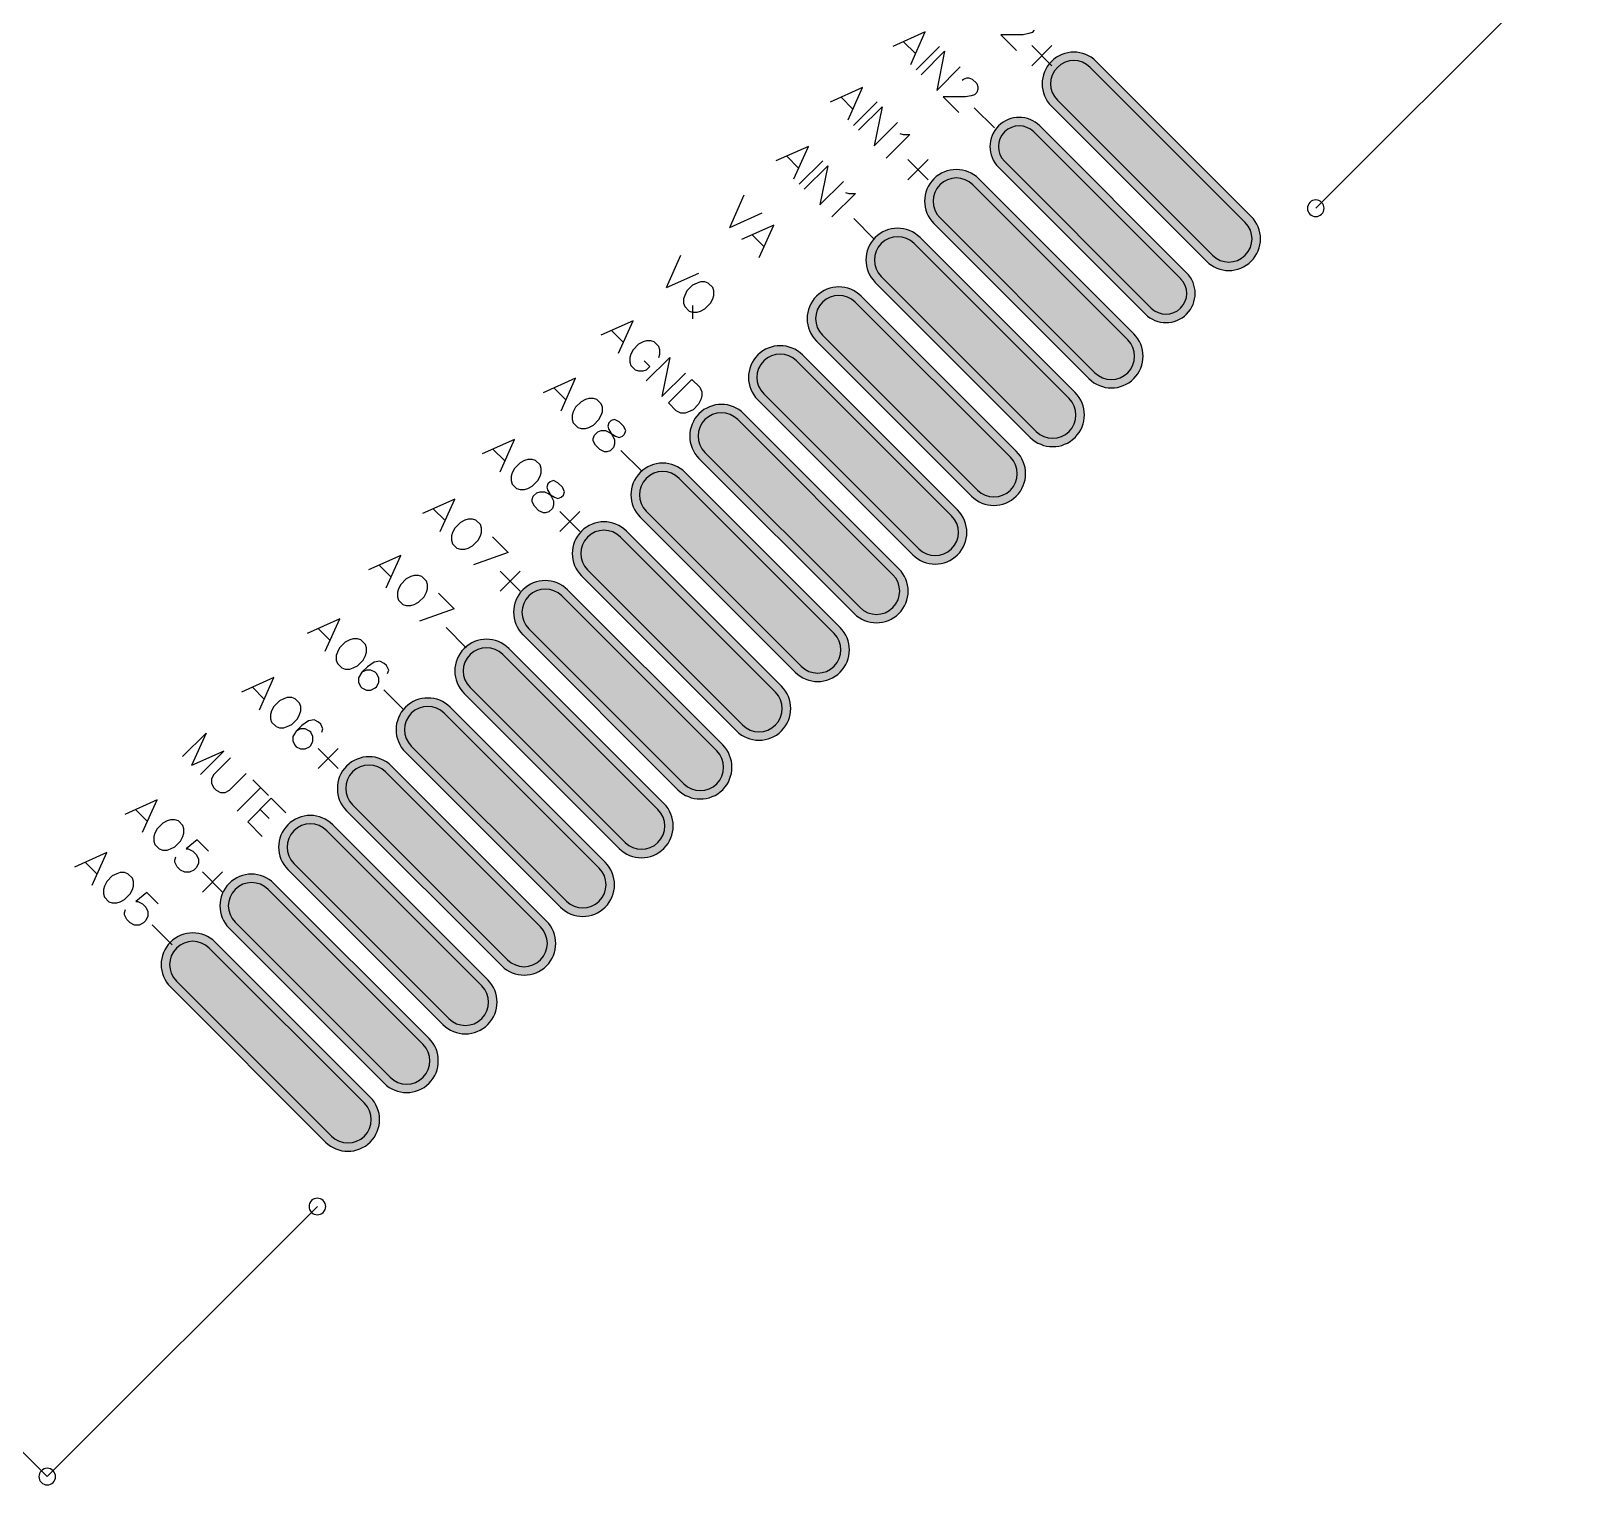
# Model space of a CAD drawing. Header units: millimetres. Extents: x -16.3 to 57, y -39.6 to 27.9.
# Drawn here: x 21.32 to 30.68, y -17.6 to -8.85 of the extents above; entities that cross this region are included whole.
import ezdxf

# ---------------------------------------------------------------- set-up
doc = ezdxf.new("R2010")
doc.units = ezdxf.units.MM
doc.header["$MEASUREMENT"] = 0
for name, color, linetype in [('TopLayer', 1, 'Continuous'), ('TopOverlay', 2, 'Continuous'), ('TopPaste', 8, 'Continuous'), ('TopSolder', 216, 'Continuous')]:
    doc.layers.add(name, color=color, linetype=linetype)

msp = doc.modelspace()

# ---------------------------------------------------------------- hatches: boundary and pattern name
at = {"layer": 'TopLayer'}
h = msp.add_hatch(color=1, dxfattribs=at)
edge = h.paths.add_edge_path()
edge.add_arc((28.5289, -10.1014), 0.14, 225, 405)
edge.add_line((28.6279, -10.0024), (27.6945, -9.069))
edge.add_arc((27.5956, -9.168), 0.14, 45, 225)
edge.add_line((27.4966, -9.267), (28.43, -10.2004))
h = msp.add_hatch(color=1, dxfattribs=at)
edge = h.paths.add_edge_path()
edge.add_arc((28.1506, -10.4302), 0.125, 225, 405)
edge.add_line((28.239, -10.3418), (27.3551, -9.4579))
edge.add_arc((27.2668, -9.5463), 0.125, 45, 225)
edge.add_line((27.1784, -9.6347), (28.0623, -10.5186))
h = msp.add_hatch(color=1, dxfattribs=at)
edge = h.paths.add_edge_path()
edge.add_arc((27.8218, -10.8085), 0.14, 225, 405)
edge.add_line((27.9208, -10.7095), (26.9874, -9.7761))
edge.add_arc((26.8885, -9.8751), 0.14, 45, 225)
edge.add_line((26.7895, -9.9741), (27.7229, -10.9075))
h = msp.add_hatch(color=1, dxfattribs=at)
edge = h.paths.add_edge_path()
edge.add_arc((27.4683, -11.162), 0.14, 225, 405)
edge.add_line((27.5673, -11.063), (26.6339, -10.1297))
edge.add_arc((26.5349, -10.2286), 0.14, 45, 225)
edge.add_line((26.4359, -10.3276), (27.3693, -11.261))
h = msp.add_hatch(color=1, dxfattribs=at)
edge = h.paths.add_edge_path()
edge.add_arc((27.1147, -11.5156), 0.14, 225, 405)
edge.add_line((27.2137, -11.4166), (26.2803, -10.4832))
edge.add_arc((26.1813, -10.5822), 0.14, 45, 225)
edge.add_line((26.0824, -10.6812), (27.0157, -11.6146))
h = msp.add_hatch(color=1, dxfattribs=at)
edge = h.paths.add_edge_path()
edge.add_arc((26.7612, -11.8691), 0.14, 225, 405)
edge.add_line((26.8602, -11.7702), (25.9268, -10.8368))
edge.add_arc((25.8278, -10.9358), 0.14, 45, 225)
edge.add_line((25.7288, -11.0347), (26.6622, -11.9681))
h = msp.add_hatch(color=1, dxfattribs=at)
edge = h.paths.add_edge_path()
edge.add_arc((26.4076, -12.2227), 0.14, 225, 405)
edge.add_line((26.5066, -12.1237), (25.5732, -11.1903))
edge.add_arc((25.4742, -11.2893), 0.14, 45, 225)
edge.add_line((25.3753, -11.3883), (26.3086, -12.3217))
h = msp.add_hatch(color=1, dxfattribs=at)
edge = h.paths.add_edge_path()
edge.add_arc((26.0541, -12.5762), 0.14, 225, 405)
edge.add_line((26.1531, -12.4773), (25.2197, -11.5439))
edge.add_arc((25.1207, -11.6429), 0.14, 45, 225)
edge.add_line((25.0217, -11.7418), (25.9551, -12.6752))
h = msp.add_hatch(color=1, dxfattribs=at)
edge = h.paths.add_edge_path()
edge.add_arc((25.7005, -12.9298), 0.14, 225, 405)
edge.add_line((25.7995, -12.8308), (24.8661, -11.8974))
edge.add_arc((24.7671, -11.9964), 0.14, 45, 225)
edge.add_line((24.6681, -12.0954), (25.6015, -13.0288))
h = msp.add_hatch(color=1, dxfattribs=at)
edge = h.paths.add_edge_path()
edge.add_arc((25.347, -13.2834), 0.14, 225, 405)
edge.add_line((25.446, -13.1844), (24.5126, -12.251))
edge.add_arc((24.4136, -12.35), 0.14, 45, 225)
edge.add_line((24.3146, -12.449), (25.248, -13.3823))
h = msp.add_hatch(color=1, dxfattribs=at)
edge = h.paths.add_edge_path()
edge.add_arc((24.9934, -13.6369), 0.14, 225, 405)
edge.add_line((25.0924, -13.5379), (24.159, -12.6045))
edge.add_arc((24.06, -12.7035), 0.14, 45, 225)
edge.add_line((23.961, -12.8025), (24.8944, -13.7359))
h = msp.add_hatch(color=1, dxfattribs=at)
edge = h.paths.add_edge_path()
edge.add_arc((24.6399, -13.9905), 0.14, 225, 405)
edge.add_line((24.7389, -13.8915), (23.8055, -12.9581))
edge.add_arc((23.7065, -13.0571), 0.14, 45, 225)
edge.add_line((23.6075, -13.1561), (24.5409, -14.0894))
h = msp.add_hatch(color=1, dxfattribs=at)
edge = h.paths.add_edge_path()
edge.add_arc((24.2863, -14.344), 0.14, 225, 405)
edge.add_line((24.3853, -14.245), (23.4519, -13.3116))
edge.add_arc((23.3529, -13.4106), 0.14, 45, 225)
edge.add_line((23.2539, -13.5096), (24.1873, -14.443))
h = msp.add_hatch(color=1, dxfattribs=at)
edge = h.paths.add_edge_path()
edge.add_arc((23.9328, -14.6976), 0.14, 225, 405)
edge.add_line((24.0317, -14.5986), (23.0984, -13.6652))
edge.add_arc((22.9994, -13.7642), 0.14, 45, 225)
edge.add_line((22.9004, -13.8632), (23.8338, -14.7966))
h = msp.add_hatch(color=1, dxfattribs=at)
edge = h.paths.add_edge_path()
edge.add_arc((23.5792, -15.0511), 0.14, 225, 405)
edge.add_line((23.6782, -14.9521), (22.7448, -14.0187))
edge.add_arc((22.6458, -14.1177), 0.14, 45, 225)
edge.add_line((22.5468, -14.2167), (23.4802, -15.1501))
h = msp.add_hatch(color=1, dxfattribs=at)
edge = h.paths.add_edge_path()
edge.add_arc((23.2257, -15.4047), 0.14, 225, 405)
edge.add_line((23.3246, -15.3057), (22.3913, -14.3723))
edge.add_arc((22.2923, -14.4713), 0.14, 45, 225)
edge.add_line((22.1933, -14.5703), (23.1267, -15.5037))
at = {"layer": 'TopPaste'}
h = msp.add_hatch(color=8, dxfattribs=at)
edge = h.paths.add_edge_path()
edge.add_arc((28.5289, -10.1014), 0.14, 225, 405)
edge.add_line((28.6279, -10.0024), (27.6945, -9.069))
edge.add_arc((27.5956, -9.168), 0.14, 45, 225)
edge.add_line((27.4966, -9.267), (28.43, -10.2004))
h = msp.add_hatch(color=8, dxfattribs=at)
edge = h.paths.add_edge_path()
edge.add_arc((28.1506, -10.4302), 0.125, 225, 405)
edge.add_line((28.239, -10.3418), (27.3551, -9.4579))
edge.add_arc((27.2668, -9.5463), 0.125, 45, 225)
edge.add_line((27.1784, -9.6347), (28.0623, -10.5186))
h = msp.add_hatch(color=8, dxfattribs=at)
edge = h.paths.add_edge_path()
edge.add_arc((27.8218, -10.8085), 0.14, 225, 405)
edge.add_line((27.9208, -10.7095), (26.9874, -9.7761))
edge.add_arc((26.8885, -9.8751), 0.14, 45, 225)
edge.add_line((26.7895, -9.9741), (27.7229, -10.9075))
h = msp.add_hatch(color=8, dxfattribs=at)
edge = h.paths.add_edge_path()
edge.add_arc((27.4683, -11.162), 0.14, 225, 405)
edge.add_line((27.5673, -11.063), (26.6339, -10.1297))
edge.add_arc((26.5349, -10.2286), 0.14, 45, 225)
edge.add_line((26.4359, -10.3276), (27.3693, -11.261))
h = msp.add_hatch(color=8, dxfattribs=at)
edge = h.paths.add_edge_path()
edge.add_arc((27.1147, -11.5156), 0.14, 225, 405)
edge.add_line((27.2137, -11.4166), (26.2803, -10.4832))
edge.add_arc((26.1813, -10.5822), 0.14, 45, 225)
edge.add_line((26.0824, -10.6812), (27.0157, -11.6146))
h = msp.add_hatch(color=8, dxfattribs=at)
edge = h.paths.add_edge_path()
edge.add_arc((26.7612, -11.8691), 0.14, 225, 405)
edge.add_line((26.8602, -11.7702), (25.9268, -10.8368))
edge.add_arc((25.8278, -10.9358), 0.14, 45, 225)
edge.add_line((25.7288, -11.0347), (26.6622, -11.9681))
h = msp.add_hatch(color=8, dxfattribs=at)
edge = h.paths.add_edge_path()
edge.add_arc((26.4076, -12.2227), 0.14, 225, 405)
edge.add_line((26.5066, -12.1237), (25.5732, -11.1903))
edge.add_arc((25.4742, -11.2893), 0.14, 45, 225)
edge.add_line((25.3753, -11.3883), (26.3086, -12.3217))
h = msp.add_hatch(color=8, dxfattribs=at)
edge = h.paths.add_edge_path()
edge.add_arc((26.0541, -12.5762), 0.14, 225, 405)
edge.add_line((26.1531, -12.4773), (25.2197, -11.5439))
edge.add_arc((25.1207, -11.6429), 0.14, 45, 225)
edge.add_line((25.0217, -11.7418), (25.9551, -12.6752))
h = msp.add_hatch(color=8, dxfattribs=at)
edge = h.paths.add_edge_path()
edge.add_arc((25.7005, -12.9298), 0.14, 225, 405)
edge.add_line((25.7995, -12.8308), (24.8661, -11.8974))
edge.add_arc((24.7671, -11.9964), 0.14, 45, 225)
edge.add_line((24.6681, -12.0954), (25.6015, -13.0288))
h = msp.add_hatch(color=8, dxfattribs=at)
edge = h.paths.add_edge_path()
edge.add_arc((25.347, -13.2834), 0.14, 225, 405)
edge.add_line((25.446, -13.1844), (24.5126, -12.251))
edge.add_arc((24.4136, -12.35), 0.14, 45, 225)
edge.add_line((24.3146, -12.449), (25.248, -13.3823))
h = msp.add_hatch(color=8, dxfattribs=at)
edge = h.paths.add_edge_path()
edge.add_arc((24.9934, -13.6369), 0.14, 225, 405)
edge.add_line((25.0924, -13.5379), (24.159, -12.6045))
edge.add_arc((24.06, -12.7035), 0.14, 45, 225)
edge.add_line((23.961, -12.8025), (24.8944, -13.7359))
h = msp.add_hatch(color=8, dxfattribs=at)
edge = h.paths.add_edge_path()
edge.add_arc((24.6399, -13.9905), 0.14, 225, 405)
edge.add_line((24.7389, -13.8915), (23.8055, -12.9581))
edge.add_arc((23.7065, -13.0571), 0.14, 45, 225)
edge.add_line((23.6075, -13.1561), (24.5409, -14.0894))
h = msp.add_hatch(color=8, dxfattribs=at)
edge = h.paths.add_edge_path()
edge.add_arc((24.2863, -14.344), 0.14, 225, 405)
edge.add_line((24.3853, -14.245), (23.4519, -13.3116))
edge.add_arc((23.3529, -13.4106), 0.14, 45, 225)
edge.add_line((23.2539, -13.5096), (24.1873, -14.443))
h = msp.add_hatch(color=8, dxfattribs=at)
edge = h.paths.add_edge_path()
edge.add_arc((23.9328, -14.6976), 0.14, 225, 405)
edge.add_line((24.0317, -14.5986), (23.0984, -13.6652))
edge.add_arc((22.9994, -13.7642), 0.14, 45, 225)
edge.add_line((22.9004, -13.8632), (23.8338, -14.7966))
h = msp.add_hatch(color=8, dxfattribs=at)
edge = h.paths.add_edge_path()
edge.add_arc((23.5792, -15.0511), 0.14, 225, 405)
edge.add_line((23.6782, -14.9521), (22.7448, -14.0187))
edge.add_arc((22.6458, -14.1177), 0.14, 45, 225)
edge.add_line((22.5468, -14.2167), (23.4802, -15.1501))
h = msp.add_hatch(color=8, dxfattribs=at)
edge = h.paths.add_edge_path()
edge.add_arc((23.2257, -15.4047), 0.14, 225, 405)
edge.add_line((23.3246, -15.3057), (22.3913, -14.3723))
edge.add_arc((22.2923, -14.4713), 0.14, 45, 225)
edge.add_line((22.1933, -14.5703), (23.1267, -15.5037))
at = {"layer": 'TopSolder'}
h = msp.add_hatch(color=216, dxfattribs=at)
edge = h.paths.add_edge_path()
edge.add_arc((28.5289, -10.1014), 0.1908, 225, 405)
edge.add_line((28.6639, -9.9665), (27.7305, -9.0331))
edge.add_arc((27.5956, -9.168), 0.1908, 45, 225)
edge.add_line((27.4606, -9.3029), (28.394, -10.2363))
h = msp.add_hatch(color=216, dxfattribs=at)
edge = h.paths.add_edge_path()
edge.add_arc((28.1506, -10.4302), 0.1758, 225, 405)
edge.add_line((28.2749, -10.3059), (27.3911, -9.422))
edge.add_arc((27.2668, -9.5463), 0.1758, 45, 225)
edge.add_line((27.1424, -9.6706), (28.0263, -10.5545))
h = msp.add_hatch(color=216, dxfattribs=at)
edge = h.paths.add_edge_path()
edge.add_arc((27.8218, -10.8085), 0.1908, 225, 405)
edge.add_line((27.9568, -10.6736), (27.0234, -9.7402))
edge.add_arc((26.8885, -9.8751), 0.1908, 45, 225)
edge.add_line((26.7535, -10.01), (27.6869, -10.9434))
h = msp.add_hatch(color=216, dxfattribs=at)
edge = h.paths.add_edge_path()
edge.add_arc((27.4683, -11.162), 0.1908, 225, 405)
edge.add_line((27.6032, -11.0271), (26.6698, -10.0937))
edge.add_arc((26.5349, -10.2286), 0.1908, 45, 225)
edge.add_line((26.4, -10.3636), (27.3334, -11.2969))
h = msp.add_hatch(color=216, dxfattribs=at)
edge = h.paths.add_edge_path()
edge.add_arc((27.1147, -11.5156), 0.1908, 225, 405)
edge.add_line((27.2496, -11.3807), (26.3163, -10.4473))
edge.add_arc((26.1813, -10.5822), 0.1908, 45, 225)
edge.add_line((26.0464, -10.7171), (26.9798, -11.6505))
h = msp.add_hatch(color=216, dxfattribs=at)
edge = h.paths.add_edge_path()
edge.add_arc((26.7612, -11.8691), 0.1908, 225, 405)
edge.add_line((26.8961, -11.7342), (25.9627, -10.8008))
edge.add_arc((25.8278, -10.9358), 0.1908, 45, 225)
edge.add_line((25.6929, -11.0707), (26.6263, -12.0041))
h = msp.add_hatch(color=216, dxfattribs=at)
edge = h.paths.add_edge_path()
edge.add_arc((26.4076, -12.2227), 0.1908, 225, 405)
edge.add_line((26.5425, -12.0878), (25.6092, -11.1544))
edge.add_arc((25.4742, -11.2893), 0.1908, 45, 225)
edge.add_line((25.3393, -11.4242), (26.2727, -12.3576))
h = msp.add_hatch(color=216, dxfattribs=at)
edge = h.paths.add_edge_path()
edge.add_arc((26.0541, -12.5762), 0.1908, 225, 405)
edge.add_line((26.189, -12.4413), (25.2556, -11.5079))
edge.add_arc((25.1207, -11.6429), 0.1908, 45, 225)
edge.add_line((24.9858, -11.7778), (25.9192, -12.7112))
h = msp.add_hatch(color=216, dxfattribs=at)
edge = h.paths.add_edge_path()
edge.add_arc((25.7005, -12.9298), 0.1908, 225, 405)
edge.add_line((25.8354, -12.7949), (24.902, -11.8615))
edge.add_arc((24.7671, -11.9964), 0.1908, 45, 225)
edge.add_line((24.6322, -12.1313), (25.5656, -13.0647))
h = msp.add_hatch(color=216, dxfattribs=at)
edge = h.paths.add_edge_path()
edge.add_arc((25.347, -13.2834), 0.1908, 225, 405)
edge.add_line((25.4819, -13.1484), (24.5485, -12.2151))
edge.add_arc((24.4136, -12.35), 0.1908, 45, 225)
edge.add_line((24.2787, -12.4849), (25.2121, -13.4183))
h = msp.add_hatch(color=216, dxfattribs=at)
edge = h.paths.add_edge_path()
edge.add_arc((24.9934, -13.6369), 0.1908, 225, 405)
edge.add_line((25.1283, -13.502), (24.1949, -12.5686))
edge.add_arc((24.06, -12.7035), 0.1908, 45, 225)
edge.add_line((23.9251, -12.8384), (24.8585, -13.7718))
h = msp.add_hatch(color=216, dxfattribs=at)
edge = h.paths.add_edge_path()
edge.add_arc((24.6399, -13.9905), 0.1908, 225, 405)
edge.add_line((24.7748, -13.8555), (23.8414, -12.9222))
edge.add_arc((23.7065, -13.0571), 0.1908, 45, 225)
edge.add_line((23.5716, -13.192), (24.505, -14.1254))
h = msp.add_hatch(color=216, dxfattribs=at)
edge = h.paths.add_edge_path()
edge.add_arc((24.2863, -14.344), 0.1908, 225, 405)
edge.add_line((24.4212, -14.2091), (23.4878, -13.2757))
edge.add_arc((23.3529, -13.4106), 0.1908, 45, 225)
edge.add_line((23.218, -13.5455), (24.1514, -14.4789))
h = msp.add_hatch(color=216, dxfattribs=at)
edge = h.paths.add_edge_path()
edge.add_arc((23.9328, -14.6976), 0.1908, 225, 405)
edge.add_line((24.0677, -14.5627), (23.1343, -13.6293))
edge.add_arc((22.9994, -13.7642), 0.1908, 45, 225)
edge.add_line((22.8645, -13.8991), (23.7978, -14.8325))
h = msp.add_hatch(color=216, dxfattribs=at)
edge = h.paths.add_edge_path()
edge.add_arc((23.5792, -15.0511), 0.1908, 225, 405)
edge.add_line((23.7141, -14.9162), (22.7807, -13.9828))
edge.add_arc((22.6458, -14.1177), 0.1908, 45, 225)
edge.add_line((22.5109, -14.2526), (23.4443, -15.186))
h = msp.add_hatch(color=216, dxfattribs=at)
edge = h.paths.add_edge_path()
edge.add_arc((23.2257, -15.4047), 0.1908, 225, 405)
edge.add_line((23.3606, -15.2698), (22.4272, -14.3364))
edge.add_arc((22.2923, -14.4713), 0.1908, 45, 225)
edge.add_line((22.1574, -14.6062), (23.0907, -15.5396))

# ---------------------------------------------------------------- linework, layer by layer
at = {"layer": 'TopLayer', "color": 1}
for p, q in [((28.6279, -10.0024), (27.6945, -9.069)), ((27.4966, -9.267), (28.43, -10.2004)), ((28.239, -10.3418), (27.3551, -9.4579)), ((27.1784, -9.6347), (28.0623, -10.5186)), ((27.9208, -10.7095), (26.9874, -9.7761)), ((26.7895, -9.9741), (27.7229, -10.9075)), ((27.5673, -11.063), (26.6339, -10.1297)), ((26.4359, -10.3276), (27.3693, -11.261)), ((27.2137, -11.4166), (26.2803, -10.4832)), ((26.0824, -10.6812), (27.0157, -11.6146)), ((26.8602, -11.7702), (25.9268, -10.8368)), ((25.7288, -11.0347), (26.6622, -11.9681)), ((26.5066, -12.1237), (25.5732, -11.1903)), ((25.3753, -11.3883), (26.3086, -12.3217)), ((26.1531, -12.4773), (25.2197, -11.5439)), ((25.0217, -11.7418), (25.9551, -12.6752)), ((25.7995, -12.8308), (24.8661, -11.8974)), ((24.6681, -12.0954), (25.6015, -13.0288)), ((25.446, -13.1844), (24.5126, -12.251)), ((24.3146, -12.449), (25.248, -13.3823)), ((25.0924, -13.5379), (24.159, -12.6045)), ((23.961, -12.8025), (24.8944, -13.7359)), ((24.7389, -13.8915), (23.8055, -12.9581)), ((23.6075, -13.1561), (24.5409, -14.0894)), ((24.3853, -14.245), (23.4519, -13.3116)), ((23.2539, -13.5096), (24.1873, -14.443)), ((24.0317, -14.5986), (23.0984, -13.6652)), ((22.9004, -13.8632), (23.8338, -14.7966)), ((23.6782, -14.9521), (22.7448, -14.0187)), ((22.5468, -14.2167), (23.4802, -15.1501)), ((23.3246, -15.3057), (22.3913, -14.3723)), ((22.1933, -14.5703), (23.1267, -15.5037))]:
    msp.add_line(p, q, dxfattribs=at)
for centre, radius, start, end in [((27.5956, -9.168), 0.14, 45, 225), ((27.2668, -9.5463), 0.125, 45, 225), ((26.8885, -9.8751), 0.14, 45, 225), ((28.5289, -10.1014), 0.14, 225, 45), ((26.5349, -10.2286), 0.14, 45, 225), ((28.1506, -10.4302), 0.125, 225, 45), ((26.1813, -10.5822), 0.14, 45, 225), ((27.8218, -10.8085), 0.14, 225, 45), ((25.8278, -10.9358), 0.14, 45, 225), ((27.4683, -11.162), 0.14, 225, 45), ((25.4742, -11.2893), 0.14, 45, 225), ((27.1147, -11.5156), 0.14, 225, 45), ((25.1207, -11.6429), 0.14, 45, 225), ((26.7612, -11.8691), 0.14, 225, 45), ((24.7671, -11.9964), 0.14, 45, 225), ((26.4076, -12.2227), 0.14, 225, 45), ((24.4136, -12.35), 0.14, 45, 225), ((26.0541, -12.5762), 0.14, 225, 45), ((24.06, -12.7035), 0.14, 45, 225), ((25.7005, -12.9298), 0.14, 225, 45), ((23.7065, -13.0571), 0.14, 45, 225), ((25.347, -13.2834), 0.14, 225, 45), ((23.3529, -13.4106), 0.14, 45, 225), ((24.9934, -13.6369), 0.14, 225, 45), ((22.9994, -13.7642), 0.14, 45, 225), ((24.6399, -13.9905), 0.14, 225, 45), ((22.6458, -14.1177), 0.14, 45, 225), ((24.2863, -14.344), 0.14, 225, 45), ((22.2923, -14.4713), 0.14, 45, 225), ((23.9328, -14.6976), 0.14, 225, 45), ((23.5792, -15.0511), 0.14, 225, 45), ((23.2257, -15.4047), 0.14, 225, 45)]:
    msp.add_arc(centre, radius, start, end, dxfattribs=at)
at = {"layer": 'TopOverlay'}
for p, q in [((29.0522, -9.9175), (30.6786, -8.2912)), ((26.7012, -8.8559), (26.506, -8.9434)), ((26.6137, -9.0512), (26.7012, -8.8559)), ((27.2907, -8.8725), (27.156, -8.8725)), ((27.156, -8.8725), (27.2503, -8.9667)), ((27.3243, -8.8657), (27.2907, -8.8725)), ((27.3445, -8.859), (27.3243, -8.8657)), ((27.358, -8.8455), (27.3445, -8.859)), ((26.5733, -8.9165), (26.6407, -8.9838)), ((26.7881, -8.9428), (26.6467, -9.0842)), ((26.8177, -8.9724), (26.6763, -9.1138)), ((26.8177, -8.9724), (26.7706, -9.208)), ((27.4637, -8.9378), (27.3425, -9.059)), ((27.3425, -8.9378), (27.4637, -9.059)), ((26.912, -9.0666), (26.7706, -9.208)), ((26.9241, -9.1461), (26.9308, -9.1394)), ((26.9308, -9.1394), (26.951, -9.1326)), ((26.951, -9.1326), (26.9645, -9.1326)), ((26.9645, -9.1326), (26.9847, -9.1394)), ((26.9847, -9.1394), (27.0116, -9.1663)), ((27.0116, -9.1663), (27.0184, -9.1865)), ((26.3245, -9.1902), (26.1293, -9.2778)), ((26.1966, -9.2508), (26.2639, -9.3181)), ((26.237, -9.3855), (26.3245, -9.1902)), ((26.9443, -9.2471), (26.8096, -9.2471)), ((26.8096, -9.2471), (26.9039, -9.3414)), ((26.978, -9.2404), (26.9443, -9.2471)), ((26.9982, -9.2336), (26.978, -9.2404)), ((27.0116, -9.2202), (26.9982, -9.2336)), ((27.0184, -9.2), (27.0116, -9.2202)), ((27.0184, -9.1865), (27.0184, -9.2)), ((26.4114, -9.2771), (26.27, -9.4185)), ((26.441, -9.3067), (26.2996, -9.4481)), ((26.441, -9.3067), (26.3939, -9.5424)), ((26.9961, -9.3124), (27.1173, -9.4336)), ((26.5352, -9.401), (26.3939, -9.5424)), ((25.9978, -9.5452), (25.8026, -9.6327)), ((25.9103, -9.7404), (25.9978, -9.5452)), ((26.608, -9.4737), (26.4666, -9.6151)), ((26.5474, -9.4669), (26.5676, -9.4737)), ((26.5676, -9.4737), (26.608, -9.4737)), ((25.8699, -9.6058), (25.9372, -9.6731)), ((26.0847, -9.632), (25.9433, -9.7734)), ((26.7184, -9.6245), (26.5972, -9.7457)), ((26.5972, -9.6245), (26.7184, -9.7457)), ((26.1143, -9.6617), (25.9729, -9.803)), ((26.1143, -9.6617), (26.0672, -9.8973)), ((26.2086, -9.7559), (26.0672, -9.8973)), ((26.2207, -9.8219), (26.2409, -9.8286)), ((25.6102, -9.8392), (25.5227, -10.0345)), ((26.2813, -9.8286), (26.1399, -9.97)), ((26.2409, -9.8286), (26.2813, -9.8286)), ((25.7179, -9.947), (25.5227, -10.0345)), ((26.2705, -9.9794), (26.3917, -10.1006)), ((25.79, -10.019), (25.5947, -10.1065)), ((25.662, -10.0796), (25.7294, -10.1469)), ((25.7024, -10.2143), (25.79, -10.019)), ((25.2285, -10.2017), (25.141, -10.3969)), ((25.3362, -10.3094), (25.141, -10.3969)), ((25.3006, -10.3815), (25.2669, -10.4151)), ((25.3275, -10.368), (25.3006, -10.3815)), ((25.3477, -10.3613), (25.3275, -10.368)), ((25.3746, -10.3613), (25.3477, -10.3613)), ((25.3948, -10.368), (25.3746, -10.3613)), ((25.4217, -10.3949), (25.3948, -10.368)), ((25.2534, -10.4421), (25.2467, -10.4623)), ((25.2467, -10.4623), (25.2467, -10.4892)), ((25.2669, -10.4151), (25.2534, -10.4421)), ((25.4083, -10.4892), (25.4217, -10.4623)), ((25.4285, -10.4151), (25.4217, -10.3949)), ((25.4217, -10.4623), (25.4285, -10.4421)), ((25.4285, -10.4421), (25.4285, -10.4151)), ((25.2467, -10.4892), (25.2534, -10.5094)), ((25.2534, -10.5094), (25.2804, -10.5363)), ((25.2804, -10.5363), (25.3006, -10.5431)), ((25.3006, -10.5027), (25.3006, -10.5834)), ((25.3006, -10.5431), (25.3275, -10.5431)), ((25.3275, -10.5431), (25.3477, -10.5363)), ((25.3477, -10.5363), (25.3746, -10.5229)), ((25.3746, -10.5229), (25.4083, -10.4892)), ((24.943, -10.595), (24.7477, -10.6825)), ((24.815, -10.6556), (24.8824, -10.7229)), ((24.8554, -10.7902), (24.943, -10.595)), ((24.976, -10.7357), (24.9423, -10.7693)), ((25.0029, -10.7222), (24.976, -10.7357)), ((25.0231, -10.7155), (25.0029, -10.7222)), ((25.05, -10.7155), (25.0231, -10.7155)), ((25.0702, -10.7222), (25.05, -10.7155)), ((25.0972, -10.7491), (25.0702, -10.7222)), ((25.1039, -10.7694), (25.0972, -10.7491)), ((24.9288, -10.7963), (24.9221, -10.8165)), ((24.9221, -10.8165), (24.9221, -10.8434)), ((24.9221, -10.8434), (24.9288, -10.8636)), ((24.9423, -10.7693), (24.9288, -10.7963)), ((25.0096, -10.8367), (25.0433, -10.8703)), ((25.1631, -10.8151), (25.0217, -10.9565)), ((25.0972, -10.8165), (25.1039, -10.7963)), ((25.1039, -10.7963), (25.1039, -10.7694)), ((25.1631, -10.8151), (25.116, -11.0508)), ((24.5965, -10.9415), (24.4012, -11.029)), ((24.509, -11.1367), (24.5965, -10.9415)), ((24.9288, -10.8636), (24.9558, -10.8905)), ((24.9558, -10.8905), (24.976, -10.8973)), ((24.976, -10.8973), (25.0029, -10.8973)), ((25.0029, -10.8973), (25.0231, -10.8905)), ((25.0231, -10.8905), (25.0433, -10.8703)), ((25.2574, -10.9094), (25.116, -11.0508)), ((25.2964, -10.9484), (25.1551, -11.0898)), ((25.2964, -10.9484), (25.3436, -10.9956)), ((24.4686, -11.002), (24.5359, -11.0694)), ((25.3436, -10.9956), (25.357, -11.0225)), ((25.357, -11.0225), (25.357, -11.0494)), ((24.5958, -11.1158), (24.5823, -11.1428)), ((24.6295, -11.0822), (24.5958, -11.1158)), ((24.6564, -11.0687), (24.6295, -11.0822)), ((24.6766, -11.062), (24.6564, -11.0687)), ((24.7035, -11.062), (24.6766, -11.062)), ((24.7237, -11.0687), (24.7035, -11.062)), ((24.7507, -11.0956), (24.7237, -11.0687)), ((24.7574, -11.1158), (24.7507, -11.0956)), ((24.7574, -11.1428), (24.7574, -11.1158)), ((25.2022, -11.137), (25.1551, -11.0898)), ((25.2291, -11.1504), (25.2022, -11.137)), ((25.3032, -11.1302), (25.2762, -11.1437)), ((25.3368, -11.0966), (25.3032, -11.1302)), ((25.3503, -11.0696), (25.3368, -11.0966)), ((25.357, -11.0494), (25.3503, -11.0696)), ((24.5823, -11.1428), (24.5756, -11.163)), ((24.5756, -11.163), (24.5756, -11.1899)), ((24.5756, -11.1899), (24.5823, -11.2101)), ((24.5823, -11.2101), (24.6093, -11.237)), ((24.6766, -11.237), (24.7035, -11.2236)), ((24.7035, -11.2236), (24.7372, -11.1899)), ((24.7372, -11.1899), (24.7507, -11.163)), ((24.7507, -11.163), (24.7574, -11.1428)), ((24.7971, -11.2094), (24.7904, -11.2296)), ((24.7904, -11.2296), (24.7971, -11.2498)), ((24.8106, -11.196), (24.7971, -11.2094)), ((24.8308, -11.1892), (24.8106, -11.196)), ((24.8577, -11.2027), (24.8308, -11.1892)), ((24.8846, -11.2296), (24.8577, -11.2027)), ((24.8981, -11.2566), (24.8846, -11.2296)), ((25.256, -11.1504), (25.2291, -11.1504)), ((25.2762, -11.1437), (25.256, -11.1504)), ((24.2288, -11.3092), (24.0335, -11.3967)), ((24.1413, -11.5044), (24.2288, -11.3092)), ((24.6093, -11.237), (24.6295, -11.2438)), ((24.6295, -11.2438), (24.6564, -11.2438)), ((24.6564, -11.2438), (24.6766, -11.237)), ((24.7029, -11.3037), (24.7096, -11.2835)), ((24.7029, -11.3171), (24.7029, -11.3037)), ((24.7163, -11.3441), (24.7029, -11.3171)), ((24.7096, -11.2835), (24.7298, -11.2633)), ((24.7298, -11.2633), (24.75, -11.2566)), ((24.75, -11.2566), (24.7769, -11.2566)), ((24.7769, -11.2566), (24.8039, -11.27)), ((24.7971, -11.2498), (24.8173, -11.2835)), ((24.8039, -11.27), (24.8375, -11.2902)), ((24.8173, -11.2835), (24.8308, -11.3104)), ((24.8308, -11.3104), (24.8308, -11.3373)), ((24.8375, -11.2902), (24.8577, -11.2969)), ((24.8577, -11.2969), (24.8779, -11.2902)), ((24.8779, -11.2902), (24.8914, -11.2767)), ((24.8914, -11.2767), (24.8981, -11.2566)), ((24.1009, -11.3698), (24.1682, -11.4371)), ((24.7433, -11.371), (24.7163, -11.3441)), ((24.7702, -11.3845), (24.7433, -11.371)), ((24.7837, -11.3845), (24.7702, -11.3845)), ((24.8039, -11.3777), (24.7837, -11.3845)), ((24.8241, -11.3575), (24.8039, -11.3777)), ((24.8308, -11.3373), (24.8241, -11.3575)), ((24.8692, -11.3757), (24.9904, -11.4969)), ((24.2146, -11.5105), (24.2079, -11.5307)), ((24.2281, -11.4835), (24.2146, -11.5105)), ((24.2618, -11.4499), (24.2281, -11.4835)), ((24.2887, -11.4364), (24.2618, -11.4499)), ((24.3089, -11.4297), (24.2887, -11.4364)), ((24.3358, -11.4297), (24.3089, -11.4297)), ((24.356, -11.4364), (24.3358, -11.4297)), ((24.383, -11.4633), (24.356, -11.4364)), ((24.3897, -11.4835), (24.383, -11.4633)), ((24.383, -11.5307), (24.3897, -11.5105)), ((24.3897, -11.5105), (24.3897, -11.4835)), ((24.2079, -11.5307), (24.2079, -11.5576)), ((24.2079, -11.5576), (24.2146, -11.5778)), ((24.2146, -11.5778), (24.2416, -11.6047)), ((24.2416, -11.6047), (24.2618, -11.6115)), ((24.2887, -11.6115), (24.3089, -11.6047)), ((24.3089, -11.6047), (24.3358, -11.5913)), ((24.3358, -11.5913), (24.3695, -11.5576)), ((24.3695, -11.5576), (24.383, -11.5307)), ((24.4294, -11.5771), (24.4227, -11.5973)), ((24.4227, -11.5973), (24.4294, -11.6175)), ((24.4429, -11.5637), (24.4294, -11.5771)), ((24.4631, -11.5569), (24.4429, -11.5637)), ((24.49, -11.5704), (24.4631, -11.5569)), ((24.5169, -11.5973), (24.49, -11.5704)), ((24.5304, -11.6243), (24.5169, -11.5973)), ((23.8696, -11.6684), (23.6743, -11.7559)), ((23.782, -11.8636), (23.8696, -11.6684)), ((24.2618, -11.6115), (24.2887, -11.6115)), ((24.3352, -11.6714), (24.3419, -11.6512)), ((24.3352, -11.6848), (24.3352, -11.6714)), ((24.3486, -11.7118), (24.3352, -11.6848)), ((24.3419, -11.6512), (24.3621, -11.631)), ((24.3621, -11.631), (24.3823, -11.6243)), ((24.3823, -11.6243), (24.4092, -11.6243)), ((24.4092, -11.6243), (24.4362, -11.6377)), ((24.4294, -11.6175), (24.4496, -11.6512)), ((24.4362, -11.6377), (24.4698, -11.6579)), ((24.4496, -11.6512), (24.4631, -11.6781)), ((24.4631, -11.6781), (24.4631, -11.705)), ((24.4698, -11.6579), (24.49, -11.6647)), ((24.49, -11.6647), (24.5102, -11.6579)), ((24.5102, -11.6579), (24.5237, -11.6445)), ((24.5237, -11.6445), (24.5304, -11.6243)), ((23.7416, -11.729), (23.809, -11.7963)), ((23.9497, -11.7889), (23.9295, -11.7956)), ((23.9766, -11.7889), (23.9497, -11.7889)), ((23.9968, -11.7956), (23.9766, -11.7889)), ((24.3756, -11.7387), (24.3486, -11.7118)), ((24.4025, -11.7522), (24.3756, -11.7387)), ((24.416, -11.7522), (24.4025, -11.7522)), ((24.4362, -11.7454), (24.416, -11.7522)), ((24.4564, -11.7252), (24.4362, -11.7454)), ((24.4631, -11.705), (24.4564, -11.7252)), ((24.6227, -11.7434), (24.5015, -11.8646)), ((24.5015, -11.7434), (24.6227, -11.8646)), ((23.8554, -11.8697), (23.8487, -11.8899)), ((23.8689, -11.8427), (23.8554, -11.8697)), ((23.9026, -11.8091), (23.8689, -11.8427)), ((23.9295, -11.7956), (23.9026, -11.8091)), ((24.0238, -11.8225), (23.9968, -11.7956)), ((24.0305, -11.8427), (24.0238, -11.8225)), ((24.0238, -11.8899), (24.0305, -11.8697)), ((24.0305, -11.8697), (24.0305, -11.8427)), ((23.8487, -11.8899), (23.8487, -11.9168)), ((23.8487, -11.9168), (23.8554, -11.937)), ((23.8554, -11.937), (23.8824, -11.9639)), ((23.8824, -11.9639), (23.9026, -11.9707)), ((23.9026, -11.9707), (23.9295, -11.9707)), ((23.9295, -11.9707), (23.9497, -11.9639)), ((23.9497, -11.9639), (23.9766, -11.9505)), ((23.9766, -11.9505), (24.0103, -11.9168)), ((24.0103, -11.9168), (24.0238, -11.8899)), ((24.0971, -11.8959), (24.1914, -11.9902)), ((23.5443, -12.0078), (23.3491, -12.0953)), ((23.4164, -12.0684), (23.4837, -12.1357)), ((23.4568, -12.203), (23.5443, -12.0078)), ((24.1914, -11.9902), (23.9827, -12.0643)), ((23.5773, -12.1485), (23.5436, -12.1822)), ((23.6042, -12.135), (23.5773, -12.1485)), ((23.6244, -12.1283), (23.6042, -12.135)), ((23.6514, -12.1283), (23.6244, -12.1283)), ((23.6716, -12.135), (23.6514, -12.1283)), ((23.6985, -12.162), (23.6716, -12.135)), ((23.7052, -12.1822), (23.6985, -12.162)), ((24.2634, -12.1026), (24.1423, -12.2238)), ((24.1423, -12.1026), (24.2634, -12.2238)), ((23.5302, -12.2091), (23.5234, -12.2293)), ((23.5234, -12.2293), (23.5234, -12.2562)), ((23.5234, -12.2562), (23.5302, -12.2764)), ((23.5436, -12.1822), (23.5302, -12.2091)), ((23.6514, -12.2899), (23.685, -12.2562)), ((23.685, -12.2562), (23.6985, -12.2293)), ((23.6985, -12.2293), (23.7052, -12.2091)), ((23.7052, -12.2091), (23.7052, -12.1822)), ((23.7719, -12.2354), (23.8661, -12.3296)), ((23.5302, -12.2764), (23.5571, -12.3034)), ((23.5571, -12.3034), (23.5773, -12.3101)), ((23.5773, -12.3101), (23.6042, -12.3101)), ((23.6042, -12.3101), (23.6244, -12.3034)), ((23.6244, -12.3034), (23.6514, -12.2899)), ((23.8661, -12.3296), (23.6574, -12.4037)), ((23.1766, -12.3896), (22.9814, -12.4771)), ((23.0891, -12.5849), (23.1766, -12.3896)), ((23.817, -12.4421), (23.9382, -12.5632)), ((23.0487, -12.4502), (23.116, -12.5175)), ((23.2096, -12.5303), (23.1759, -12.564)), ((23.2365, -12.5169), (23.2096, -12.5303)), ((23.2567, -12.5101), (23.2365, -12.5169)), ((23.2837, -12.5101), (23.2567, -12.5101)), ((23.3039, -12.5169), (23.2837, -12.5101)), ((23.3308, -12.5438), (23.3039, -12.5169)), ((23.1625, -12.5909), (23.1557, -12.6111)), ((23.1557, -12.6111), (23.1557, -12.6381)), ((23.1759, -12.564), (23.1625, -12.5909)), ((23.3173, -12.6381), (23.3308, -12.6111)), ((23.3375, -12.564), (23.3308, -12.5438)), ((23.3308, -12.6111), (23.3375, -12.5909)), ((23.3375, -12.5909), (23.3375, -12.564)), ((23.1557, -12.6381), (23.1625, -12.6583)), ((23.1625, -12.6583), (23.1894, -12.6852)), ((23.1894, -12.6852), (23.2096, -12.6919)), ((23.2096, -12.6919), (23.2365, -12.6919)), ((23.2365, -12.6919), (23.2567, -12.6852)), ((23.2567, -12.6852), (23.2837, -12.6717)), ((23.2837, -12.6717), (23.3173, -12.6381)), ((23.3099, -12.7115), (23.2897, -12.7451)), ((23.3436, -12.6778), (23.3099, -12.7115)), ((23.3369, -12.698), (23.3099, -12.7115)), ((23.3638, -12.698), (23.3369, -12.698)), ((23.384, -12.6509), (23.3436, -12.6778)), ((23.3907, -12.7115), (23.3638, -12.698)), ((23.4177, -12.6441), (23.384, -12.6509)), ((23.3975, -12.7182), (23.3907, -12.7115)), ((23.4109, -12.7451), (23.3975, -12.7182)), ((23.4446, -12.6576), (23.4177, -12.6441)), ((23.458, -12.6711), (23.4446, -12.6576)), ((23.4715, -12.698), (23.458, -12.6711)), ((23.4648, -12.7182), (23.4715, -12.698)), ((22.7806, -12.7432), (22.5854, -12.8307)), ((22.6527, -12.8038), (22.7201, -12.8711)), ((22.6931, -12.9384), (22.7806, -12.7432)), ((23.2897, -12.7451), (23.2897, -12.772)), ((23.2897, -12.772), (23.3032, -12.799)), ((23.3032, -12.799), (23.3099, -12.8057)), ((23.3099, -12.8057), (23.3369, -12.8192)), ((23.3369, -12.8192), (23.3638, -12.8192)), ((23.3638, -12.8192), (23.3907, -12.8057)), ((23.3907, -12.8057), (23.3974, -12.799)), ((23.3974, -12.799), (23.4109, -12.772)), ((23.4109, -12.772), (23.4109, -12.7451)), ((23.4419, -12.8165), (23.5631, -12.9377)), ((22.8136, -12.8839), (22.78, -12.9176)), ((22.8406, -12.8704), (22.8136, -12.8839)), ((22.8608, -12.8637), (22.8406, -12.8704)), ((22.8877, -12.8637), (22.8608, -12.8637)), ((22.9079, -12.8704), (22.8877, -12.8637)), ((22.9348, -12.8974), (22.9079, -12.8704)), ((22.9416, -12.9176), (22.9348, -12.8974)), ((22.7665, -12.9445), (22.7598, -12.9647)), ((22.7598, -12.9647), (22.7598, -12.9916)), ((22.7598, -12.9916), (22.7665, -13.0118)), ((22.78, -12.9176), (22.7665, -12.9445)), ((22.8877, -13.0253), (22.9214, -12.9916)), ((22.9214, -12.9916), (22.9348, -12.9647)), ((22.9348, -12.9647), (22.9416, -12.9445)), ((22.9416, -12.9445), (22.9416, -12.9176)), ((22.988, -13.0044), (22.9476, -13.0313)), ((23.0217, -12.9977), (22.988, -13.0044)), ((23.0486, -13.0111), (23.0217, -12.9977)), ((22.3717, -13.0778), (22.2303, -13.2192)), ((22.3717, -13.0778), (22.2841, -13.273)), ((22.7665, -13.0118), (22.7934, -13.0387)), ((22.7934, -13.0387), (22.8136, -13.0455)), ((22.8136, -13.0455), (22.8406, -13.0455)), ((22.8406, -13.0455), (22.8608, -13.0387)), ((22.8608, -13.0387), (22.8877, -13.0253)), ((22.914, -13.065), (22.8938, -13.0987)), ((22.8938, -13.0987), (22.8938, -13.1256)), ((22.9476, -13.0313), (22.914, -13.065)), ((22.9409, -13.0515), (22.914, -13.065)), ((22.9678, -13.0515), (22.9409, -13.0515)), ((22.9948, -13.065), (22.9678, -13.0515)), ((23.0015, -13.0717), (22.9948, -13.065)), ((23.015, -13.0987), (23.0015, -13.0717)), ((23.015, -13.1256), (23.015, -13.0987)), ((23.0621, -13.0246), (23.0486, -13.0111)), ((23.0755, -13.0515), (23.0621, -13.0246)), ((23.0688, -13.0717), (23.0755, -13.0515)), ((22.4794, -13.1855), (22.2841, -13.273)), ((22.4794, -13.1855), (22.338, -13.3269)), ((22.8938, -13.1256), (22.9072, -13.1525)), ((22.9072, -13.1525), (22.914, -13.1593)), ((22.914, -13.1593), (22.9409, -13.1727)), ((22.9409, -13.1727), (22.9678, -13.1727)), ((22.9678, -13.1727), (22.9948, -13.1593)), ((22.9948, -13.1593), (23.0015, -13.1525)), ((23.0015, -13.1525), (23.015, -13.1256)), ((23.1671, -13.17), (23.0459, -13.2912)), ((23.0459, -13.17), (23.1671, -13.2912)), ((22.5198, -13.2259), (22.4188, -13.3269)), ((22.4188, -13.3269), (22.4053, -13.3538)), ((22.4053, -13.3538), (22.4053, -13.3808)), ((22.4053, -13.3808), (22.4188, -13.4077)), ((22.513, -13.4212), (22.614, -13.3202)), ((22.6531, -13.3592), (22.7473, -13.4535)), ((22.4188, -13.4077), (22.4322, -13.4212)), ((22.4322, -13.4212), (22.4592, -13.4346)), ((22.4592, -13.4346), (22.4861, -13.4346)), ((22.4861, -13.4346), (22.513, -13.4212)), ((22.7002, -13.4063), (22.5588, -13.5477)), ((22.7642, -13.4703), (22.6228, -13.6117)), ((22.8517, -13.5578), (22.7642, -13.4703)), ((22.0776, -13.4795), (21.8824, -13.5671)), ((21.9497, -13.5401), (22.017, -13.6075)), ((21.9901, -13.6748), (22.0776, -13.4795)), ((22.6968, -13.5376), (22.7507, -13.5915)), ((22.0769, -13.6539), (22.0635, -13.6809)), ((22.1106, -13.6203), (22.0769, -13.6539)), ((22.1375, -13.6068), (22.1106, -13.6203)), ((22.1577, -13.6001), (22.1375, -13.6068)), ((22.1847, -13.6001), (22.1577, -13.6001)), ((22.2049, -13.6068), (22.1847, -13.6001)), ((22.2318, -13.6337), (22.2049, -13.6068)), ((22.2385, -13.6539), (22.2318, -13.6337)), ((22.2385, -13.6809), (22.2385, -13.6539)), ((22.6228, -13.6117), (22.7103, -13.6992)), ((22.0635, -13.6809), (22.0567, -13.7011)), ((22.0567, -13.7011), (22.0567, -13.728)), ((22.0567, -13.728), (22.0635, -13.7482)), ((22.0635, -13.7482), (22.0904, -13.7751)), ((22.1847, -13.7617), (22.2183, -13.728)), ((22.2183, -13.728), (22.2318, -13.7011)), ((22.2318, -13.7011), (22.2385, -13.6809)), ((22.3187, -13.7206), (22.2513, -13.7744)), ((22.386, -13.7879), (22.3187, -13.7206)), ((21.7743, -13.797), (21.579, -13.8846)), ((21.6868, -13.9923), (21.7743, -13.797)), ((22.0904, -13.7751), (22.1106, -13.7818)), ((22.1106, -13.7818), (22.1375, -13.7818)), ((22.1375, -13.7818), (22.1577, -13.7751)), ((22.1577, -13.7751), (22.1847, -13.7617)), ((22.184, -13.8418), (22.1907, -13.8216)), ((22.184, -13.8552), (22.184, -13.8418)), ((22.2513, -13.7744), (22.2648, -13.7744)), ((22.2648, -13.7744), (22.2917, -13.7879)), ((22.2917, -13.7879), (22.3119, -13.8081)), ((22.3119, -13.8081), (22.3254, -13.835)), ((22.3254, -13.835), (22.3254, -13.862)), ((21.6464, -13.8576), (21.7137, -13.925)), ((21.8073, -13.9378), (21.7736, -13.9714)), ((21.8342, -13.9243), (21.8073, -13.9378)), ((21.8544, -13.9176), (21.8342, -13.9243)), ((21.8813, -13.9176), (21.8544, -13.9176)), ((21.9015, -13.9243), (21.8813, -13.9176)), ((21.9285, -13.9512), (21.9015, -13.9243)), ((22.1975, -13.8822), (22.184, -13.8552)), ((22.2177, -13.9024), (22.1975, -13.8822)), ((22.2446, -13.9158), (22.2177, -13.9024)), ((22.2715, -13.9158), (22.2446, -13.9158)), ((22.2985, -13.9024), (22.2715, -13.9158)), ((22.3119, -13.8889), (22.2985, -13.9024)), ((22.3254, -13.862), (22.3119, -13.8889)), ((22.4715, -13.9138), (22.3503, -14.035)), ((22.3503, -13.9138), (22.4715, -14.035)), ((21.7601, -13.9983), (21.7534, -14.0185)), ((21.7534, -14.0185), (21.7534, -14.0455)), ((21.7736, -13.9714), (21.7601, -13.9983)), ((21.915, -14.0455), (21.9285, -14.0185)), ((21.9352, -13.9714), (21.9285, -13.9512)), ((21.9285, -14.0185), (21.9352, -13.9983)), ((21.9352, -13.9983), (21.9352, -13.9714)), ((22.0153, -14.0381), (21.948, -14.0919)), ((22.0826, -14.1054), (22.0153, -14.0381)), ((21.7534, -14.0455), (21.7601, -14.0657)), ((21.7601, -14.0657), (21.7871, -14.0926)), ((21.7871, -14.0926), (21.8073, -14.0993)), ((21.8073, -14.0993), (21.8342, -14.0993)), ((21.8342, -14.0993), (21.8544, -14.0926)), ((21.8544, -14.0926), (21.8813, -14.0791)), ((21.8813, -14.0791), (21.915, -14.0455)), ((21.948, -14.0919), (21.9615, -14.0919)), ((21.9615, -14.0919), (21.9884, -14.1054)), ((21.9884, -14.1054), (22.0086, -14.1256)), ((22.0086, -14.1256), (22.022, -14.1525)), ((21.8807, -14.1593), (21.8874, -14.1391)), ((21.8807, -14.1727), (21.8807, -14.1593)), ((21.8941, -14.1997), (21.8807, -14.1727)), ((21.9143, -14.2199), (21.8941, -14.1997)), ((21.9413, -14.2333), (21.9143, -14.2199)), ((21.9951, -14.2199), (21.9682, -14.2333)), ((22.0086, -14.2064), (21.9951, -14.2199)), ((22.022, -14.1795), (22.0086, -14.2064)), ((22.022, -14.1525), (22.022, -14.1795)), ((21.9682, -14.2333), (21.9413, -14.2333)), ((22.047, -14.2313), (22.1682, -14.3525)), ((19.7891, -15.9279), (21.4155, -17.5543)), ((21.4155, -17.5543), (23.0418, -15.9279))]:
    msp.add_line(p, q, dxfattribs=at)
for centre, start, end in [((29.0522, -9.9175), 135, 315), ((29.0522, -9.9175), 315, 135), ((23.0418, -15.9279), 135, 315), ((23.0418, -15.9279), 315, 135), ((21.4155, -17.5543), 135, 315), ((21.4155, -17.5543), 135, 315), ((21.4155, -17.5543), 315, 135), ((21.4155, -17.5543), 315, 135)]:
    msp.add_arc(centre, 0.05, start, end, dxfattribs=at)
at = {"layer": 'TopPaste', "color": 8}
for p, q in [((28.6279, -10.0024), (27.6945, -9.069)), ((27.4966, -9.267), (28.43, -10.2004)), ((28.239, -10.3418), (27.3551, -9.4579)), ((27.1784, -9.6347), (28.0623, -10.5186)), ((27.9208, -10.7095), (26.9874, -9.7761)), ((26.7895, -9.9741), (27.7229, -10.9075)), ((27.5673, -11.063), (26.6339, -10.1297)), ((26.4359, -10.3276), (27.3693, -11.261)), ((27.2137, -11.4166), (26.2803, -10.4832)), ((26.0824, -10.6812), (27.0157, -11.6146)), ((26.8602, -11.7702), (25.9268, -10.8368)), ((25.7288, -11.0347), (26.6622, -11.9681)), ((26.5066, -12.1237), (25.5732, -11.1903)), ((25.3753, -11.3883), (26.3086, -12.3217)), ((26.1531, -12.4773), (25.2197, -11.5439)), ((25.0217, -11.7418), (25.9551, -12.6752)), ((25.7995, -12.8308), (24.8661, -11.8974)), ((24.6681, -12.0954), (25.6015, -13.0288)), ((25.446, -13.1844), (24.5126, -12.251)), ((24.3146, -12.449), (25.248, -13.3823)), ((25.0924, -13.5379), (24.159, -12.6045)), ((23.961, -12.8025), (24.8944, -13.7359)), ((24.7389, -13.8915), (23.8055, -12.9581)), ((23.6075, -13.1561), (24.5409, -14.0894)), ((24.3853, -14.245), (23.4519, -13.3116)), ((23.2539, -13.5096), (24.1873, -14.443)), ((24.0317, -14.5986), (23.0984, -13.6652)), ((22.9004, -13.8632), (23.8338, -14.7966)), ((23.6782, -14.9521), (22.7448, -14.0187)), ((22.5468, -14.2167), (23.4802, -15.1501)), ((23.3246, -15.3057), (22.3913, -14.3723)), ((22.1933, -14.5703), (23.1267, -15.5037))]:
    msp.add_line(p, q, dxfattribs=at)
for centre, radius, start, end in [((27.5956, -9.168), 0.14, 45, 225), ((27.2668, -9.5463), 0.125, 45, 225), ((26.8885, -9.8751), 0.14, 45, 225), ((28.5289, -10.1014), 0.14, 225, 45), ((26.5349, -10.2286), 0.14, 45, 225), ((28.1506, -10.4302), 0.125, 225, 45), ((26.1813, -10.5822), 0.14, 45, 225), ((27.8218, -10.8085), 0.14, 225, 45), ((25.8278, -10.9358), 0.14, 45, 225), ((27.4683, -11.162), 0.14, 225, 45), ((25.4742, -11.2893), 0.14, 45, 225), ((27.1147, -11.5156), 0.14, 225, 45), ((25.1207, -11.6429), 0.14, 45, 225), ((26.7612, -11.8691), 0.14, 225, 45), ((24.7671, -11.9964), 0.14, 45, 225), ((26.4076, -12.2227), 0.14, 225, 45), ((24.4136, -12.35), 0.14, 45, 225), ((26.0541, -12.5762), 0.14, 225, 45), ((24.06, -12.7035), 0.14, 45, 225), ((25.7005, -12.9298), 0.14, 225, 45), ((23.7065, -13.0571), 0.14, 45, 225), ((25.347, -13.2834), 0.14, 225, 45), ((23.3529, -13.4106), 0.14, 45, 225), ((24.9934, -13.6369), 0.14, 225, 45), ((22.9994, -13.7642), 0.14, 45, 225), ((24.6399, -13.9905), 0.14, 225, 45), ((22.6458, -14.1177), 0.14, 45, 225), ((24.2863, -14.344), 0.14, 225, 45), ((22.2923, -14.4713), 0.14, 45, 225), ((23.9328, -14.6976), 0.14, 225, 45), ((23.5792, -15.0511), 0.14, 225, 45), ((23.2257, -15.4047), 0.14, 225, 45)]:
    msp.add_arc(centre, radius, start, end, dxfattribs=at)
at = {"layer": 'TopSolder', "color": 216}
for p, q in [((28.6639, -9.9665), (27.7305, -9.0331)), ((27.4606, -9.3029), (28.394, -10.2363)), ((28.2749, -10.3059), (27.3911, -9.422)), ((27.1424, -9.6706), (28.0263, -10.5545)), ((27.9568, -10.6736), (27.0234, -9.7402)), ((26.7535, -10.01), (27.6869, -10.9434)), ((27.6032, -11.0271), (26.6698, -10.0937)), ((26.4, -10.3636), (27.3334, -11.2969)), ((27.2496, -11.3807), (26.3163, -10.4473)), ((26.0464, -10.7171), (26.9798, -11.6505)), ((26.8961, -11.7342), (25.9627, -10.8008)), ((25.6929, -11.0707), (26.6263, -12.0041)), ((26.5425, -12.0878), (25.6092, -11.1544)), ((26.189, -12.4413), (25.2556, -11.5079)), ((25.3393, -11.4242), (26.2727, -12.3576)), ((24.9858, -11.7778), (25.9192, -12.7112)), ((25.8354, -12.7949), (24.902, -11.8615)), ((24.6322, -12.1313), (25.5656, -13.0647)), ((25.4819, -13.1484), (24.5485, -12.2151)), ((24.2787, -12.4849), (25.2121, -13.4183)), ((25.1283, -13.502), (24.1949, -12.5686)), ((23.9251, -12.8384), (24.8585, -13.7718)), ((24.7748, -13.8555), (23.8414, -12.9222)), ((23.5716, -13.192), (24.505, -14.1254)), ((24.4212, -14.2091), (23.4878, -13.2757)), ((23.218, -13.5455), (24.1514, -14.4789)), ((24.0677, -14.5627), (23.1343, -13.6293)), ((22.8645, -13.8991), (23.7978, -14.8325)), ((23.7141, -14.9162), (22.7807, -13.9828)), ((22.5109, -14.2526), (23.4443, -15.186)), ((23.3606, -15.2698), (22.4272, -14.3364)), ((22.1574, -14.6062), (23.0907, -15.5396))]:
    msp.add_line(p, q, dxfattribs=at)
for centre, radius, start, end in [((27.5956, -9.168), 0.1908, 45, 225), ((27.2668, -9.5463), 0.1758, 45, 225), ((26.8885, -9.8751), 0.1908, 45, 225), ((28.5289, -10.1014), 0.1908, 225, 45), ((26.5349, -10.2286), 0.1908, 45, 225), ((28.1506, -10.4302), 0.1758, 225, 45), ((26.1813, -10.5822), 0.1908, 45, 225), ((25.8278, -10.9358), 0.1908, 45, 225), ((27.8218, -10.8085), 0.1908, 225, 45), ((27.4683, -11.162), 0.1908, 225, 45), ((25.4742, -11.2893), 0.1908, 45, 225), ((27.1147, -11.5156), 0.1908, 225, 45), ((25.1207, -11.6429), 0.1908, 45, 225), ((26.7612, -11.8691), 0.1908, 225, 45), ((24.7671, -11.9964), 0.1908, 45, 225), ((24.4136, -12.35), 0.1908, 45, 225), ((26.4076, -12.2227), 0.1908, 225, 45), ((26.0541, -12.5762), 0.1908, 225, 45), ((24.06, -12.7035), 0.1908, 45, 225), ((25.7005, -12.9298), 0.1908, 225, 45), ((23.7065, -13.0571), 0.1908, 45, 225), ((25.347, -13.2834), 0.1908, 225, 45), ((23.3529, -13.4106), 0.1908, 45, 225), ((24.9934, -13.6369), 0.1908, 225, 45), ((22.9994, -13.7642), 0.1908, 45, 225), ((22.6458, -14.1177), 0.1908, 45, 225), ((24.6399, -13.9905), 0.1908, 225, 45), ((24.2863, -14.344), 0.1908, 225, 45), ((22.2923, -14.4713), 0.1908, 45, 225), ((23.9328, -14.6976), 0.1908, 225, 45), ((23.5792, -15.0511), 0.1908, 225, 45), ((23.2257, -15.4047), 0.1908, 225, 45)]:
    msp.add_arc(centre, radius, start, end, dxfattribs=at)

doc.saveas('drawing.dxf')
